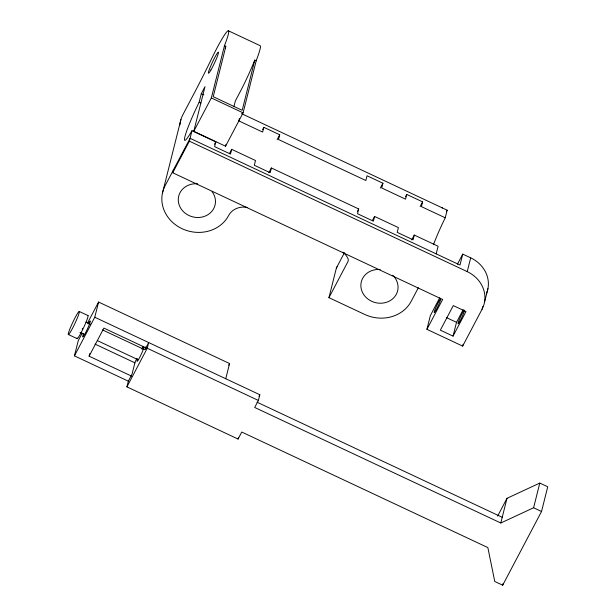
<?xml version="1.0" encoding="UTF-8"?>
<svg xmlns="http://www.w3.org/2000/svg" width="616" height="616" viewBox="0 0 616 616"><rect width="100%" height="100%" fill="white"/><g stroke="black" fill="none" stroke-linecap="round" stroke-linejoin="round"><path stroke-width="0.92" d="M128.151 381.088L74.428 355.863L78.247 340.663L82.228 333.11M74.428 355.863L94.772 317.248L98.591 302.048L229.575 363.555L225.756 378.748M131.655 376.16L89.112 356.187L89.782 353.53M162.37 193.486L180.919 119.581M482.752 306.483L482.058 309.247L462.647 346.1L426.919 329.329L442.642 299.491L172.719 172.765L173.435 169.916M497.628 516.108L506.999 498.313L539.793 483.06L547.732 486.794L541.533 511.488L502.695 585.2L494.756 581.473L487.857 547.586L241.749 432.032L238.053 439.054L126.911 386.871L128.344 381.173L132.04 374.151L135.143 361.808L136.929 358.42M172.719 172.765L189.366 141.172L191.992 130.7L215.808 141.88L214.614 146.631L230.492 154.085L231.685 149.334L255.501 160.514L254.308 165.265L270.185 172.719L271.379 167.976L358.705 208.97L357.519 213.721L373.396 221.175L374.582 216.432L398.398 227.612L397.212 232.355L413.09 239.816L414.283 235.066L438.099 246.246L436.182 253.869M191.992 130.7A34.142 3.234 -64.8 0 1 184.931 136.66A34.142 3.234 -64.8 0 1 199.137 102.256L201.293 93.678L204.989 86.663L193.778 131.3L225.533 146.208L243.097 112.859L256.225 60.622L254.701 60.222A35.243 3.334 -64.8 0 1 239.978 92.138L235.358 100.916L233.957 106.491M145.653 346.939L144.983 349.58L148.687 342.558L147.255 348.256L126.911 386.871M193.778 131.3L211.342 97.952L224.463 45.715L225.856 46.369L213.213 96.704L242.188 110.31L254.832 59.975M225.533 146.208L226.003 144.352M239.431 118.518L238.831 120.89L262.647 132.07L263.84 127.32L279.718 134.781L278.524 139.524L365.85 180.526L367.044 175.776L382.921 183.229L381.728 187.98L405.544 199.16L406.737 194.417L422.615 201.871L421.421 206.622L445.237 217.802A34.142 3.234 -64.8 0 0 433.525 244.544M238.053 439.054L238.461 437.429M541.533 511.488L533.595 507.761L500.8 523.007L254.693 407.461L258.397 400.446L259.829 394.74L94.772 317.248M418.349 287.718L411.218 301.255A35.243 31.562 14.1 0 1 364.664 314.43L328.944 297.659L336.382 268.022L344.406 252.745M445.237 217.802L447.154 210.179L241.487 113.614M426.919 329.329L430.384 315.531L439.693 297.859M486.317 293.817A30.831 27.62 14.1 0 0 470.686 257.835L462.747 254.108L459.998 265.049L190.082 138.323L165.111 185.709A35.243 31.562 14.1 0 0 182.074 228.698A35.243 31.562 14.1 0 0 228.621 215.531A17.618 15.785 14.1 0 1 247.54 207.492M482.058 309.247A30.831 27.62 14.1 0 0 467.221 271.625L470.686 257.835M453.045 336.12L465.996 311.55L453.291 305.59L440.348 330.161L453.045 336.12L456.51 322.33L463.209 309.617M462.647 346.1L463.109 344.259M484.469 302.441L487.934 288.642M500.8 523.007L506.999 498.313M502.695 585.2L503.157 583.367M533.595 507.761L539.793 483.06M225.086 48.217A35.243 3.334 -64.8 0 0 225.725 46.616L224.463 45.715M87.534 323.038L98.591 302.048M89.112 356.187L103.904 328.105L146.454 348.079M256.225 60.622L256.087 60.876A35.243 3.334 -64.8 0 0 260.183 45.707L228.428 30.8M141.834 349.095L143.174 346.554M228.69 365.234L229.575 363.555M259.005 396.304L259.829 394.74M328.944 297.659L347.871 261.723A4.404 3.95 14.1 0 0 347.925 258.489A17.618 15.777 14.1 0 0 342.835 252.152M446.361 211.681L447.154 210.179M457.426 264.202L462.747 254.108M214.522 144.29L215.808 141.88M229.537 153.346L231.685 149.334M268.799 172.788L271.379 167.976M357.419 211.38L358.705 208.97M372.434 220.436L374.582 216.432M411.696 239.878L414.283 235.066M211.342 97.952L243.097 112.859M201.293 93.678L203.865 94.887M199.137 102.256L200.839 103.049M189.366 141.172L467.221 271.625M446.354 317.556L456.51 322.33M79.287 311.48A12.774 1.209 -64.8 0 1 71.733 329.783A12.774 1.209 -64.8 0 1 70.393 327.712A12.774 1.209 -64.8 0 1 79.287 311.48L88.019 315.577M147.255 348.256L258.397 400.446M256.995 402.171L502.233 517.309M85.955 322.137L90.298 324.178M102.441 329.883L144.09 349.434M79.988 332.455L84.323 334.488M97.336 340.602L138.115 359.744M95.056 344.113L134.996 362.863M68.322 334.503L77.054 338.608M88.111 323.954A8.809 0.832 -64.8 0 1 89.821 323.192A8.809 0.832 -64.8 0 1 84.323 334.965A8.809 0.832 -64.8 0 1 83.576 333.672M142.373 348.887A7.931 0.755 -64.8 0 1 143.251 349.511A7.931 0.755 -64.8 0 1 138.469 359.652A7.931 0.755 -64.8 0 1 137.591 359.028M87.634 315.661A12.774 1.209 -64.8 0 1 83.314 328.29A12.774 1.209 -64.8 0 1 77.038 337.907M82.559 328.343A5.944 0.562 -64.8 0 1 82.228 329.013M262.593 129.683A44.052 4.173 -64.8 0 1 263.84 127.32M441.957 207.623A17.618 1.671 -64.8 0 1 442.234 208.054M179.864 124.979A35.235 31.562 14.1 0 1 183.006 114.476L193.794 93.994A132.147 12.52 -64.8 0 0 212.312 57.28A35.243 3.334 -64.8 0 1 227.289 31.339A35.243 3.334 -64.8 0 1 224.332 45.969M380.395 188.049A44.052 4.173 -64.8 0 1 382.921 183.229M277.108 139.755A44.052 4.173 -64.8 0 1 279.718 134.781M392.839 275.26A18.719 16.771 14.1 0 1 388.35 301.586A18.719 16.771 14.1 0 1 361.33 289.289A18.719 16.771 14.1 0 1 380.264 269.531M336.382 268.022A13.213 5.744 27.8 0 1 337.16 266.736M212.112 191.661A18.719 16.771 14.1 0 1 203.996 216.539A18.719 16.771 14.1 0 1 178.54 202.687A18.719 16.771 14.1 0 1 197.674 183.807M420.127 206.622A44.052 4.173 -64.8 0 1 422.615 201.871M405.505 196.743A44.052 4.173 -64.8 0 1 406.737 194.417M459.659 321.606A7.492 0.708 -64.8 0 0 464.502 310.341A7.492 0.708 -64.8 0 0 459.605 318.872A7.492 0.708 -64.8 0 0 459.659 321.606M435.843 310.418A7.492 0.708 -64.8 0 0 440.686 299.16A7.492 0.708 -64.8 0 0 435.789 307.692A7.492 0.708 -64.8 0 0 435.843 310.418M210.941 69.954A11.673 1.109 -64.8 0 0 218.488 52.398A11.673 1.109 -64.8 0 0 210.857 65.704A11.673 1.109 -64.8 0 0 210.941 69.954"/></g></svg>
